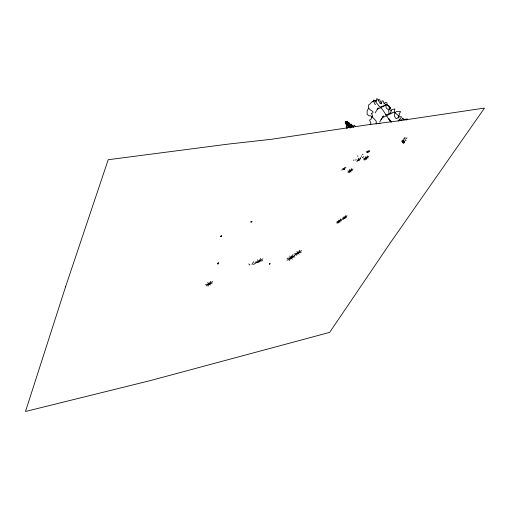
<?xml version="1.0" encoding="UTF-8"?>
<svg xmlns="http://www.w3.org/2000/svg" width="510" height="510" viewBox="0 0 510 510"><rect width="100%" height="100%" fill="white"/><g stroke="black" fill="none" stroke-linecap="round" stroke-linejoin="round"><path stroke-width="0.76" d="M399.12 119.047L399.585 120.105L401.344 120.028M299.823 250.27L296.52 255.312M256.855 262.28L253.483 264.531M345.895 122.285C345.27 120.908 346.781 122.668 346.685 121.265C347.393 121.463 347.393 123.292 348.183 122.789C349.924 128.201 350.045 121.157 350.109 125.932L351.792 126.952L351.632 125.511L352.11 125.192L353.5 127.181M291.153 257.888L291.586 255.861M361.711 155.85L361.29 156.353M293.001 254.401L292.702 255.529L289.087 260.584M343.957 169.435L344.428 167.522M295.105 254.879L294.372 255.771L286.996 260.298M251.315 222.067L251.506 221.34M401.281 120.634L402.868 118.097L404.226 119.812M212.3 283.126L205.549 284.51M345.895 215.52L343.434 219.345M384.062 103.919L385.413 102.287L386.931 102.835L387.186 104.754L389.328 106.188L389.111 109.382L391.553 110.829M347.571 125.237C347.967 126.174 347.31 123.318 345.888 123.732A0.682 0.491 18.1 0 0 345.468 123.12L345.213 121.386L346.392 121.992L347.189 121.214L348.413 122.916L349.579 122.91L350.211 125.256L351.498 124.121L351.645 124.88L350.829 125.964L351.524 126.607L352.085 126.097M340.712 218.898L337.856 223.272M367.347 152.7L368.207 150.584M405.061 137.184L404.481 138.452L403.742 138.86M402.588 118.811L402.562 118.441M378.069 100.852L378.904 99.469L379.746 99.915L381.486 103.849M379.682 122.03L383.45 115.821M210.585 281.316L207.959 286.072M351.715 168.625L349.069 172.82M367.538 155.907L364.797 160.191M301.62 250.557L294.825 255.057M370.037 124.567L371.044 123.108L369.622 120.303L369.973 119.595L371.165 119.085L371.764 117.223L370.815 115.827L368.679 115.732L367.085 114.285L367.181 110.721L368.615 108.203M375.137 112.869L378.337 107.782M220.945 236.583L221.346 235.869M362.986 154.096L362.476 154.683M251.965 264.594L253.61 261.726M258.296 262.433L260.693 258.398M380.932 119.786L383.029 116.484M269.643 264.103L269.892 263.721M377.113 109.675L377.929 108.413M389.385 109.822L390.641 107.961L386.701 104.741L380.428 107.023M398.125 117.306L398.979 116.07L394.721 112.602M398.1 121.042C398.941 120.328 403.55 115.572 400.369 116.86L399.929 116.573L396.646 118.613L395.626 118.173L394.389 116.044L394.861 112.735L394.294 111.607L394.842 108.993L391.769 109.491L390.156 113.456L388.99 113.564L388.626 109.95L386.268 108.088L385.732 104.525L383.896 103.224L383.297 101.139L382.098 100.738L381.448 103.256L380.639 103.626L379.65 103.001L378.414 100.151L376.864 98.519L376.31 101.139L375.819 101.286L375.392 100.291L373.798 100.648M359.238 159.375L359.467 159.949L357.21 160.146L356.643 159.694M347.125 215.806L342.389 219.109M217.84 264.014L218.484 263.287L218.101 262.746M294.78 256.836L286.996 258.468M350.925 126.512L351.161 126.27C352.799 125.983 351.141 124.491 350.548 125.868M395.18 112.512L396.907 111.314L400.407 111.562L400.535 111.964L399.005 113.755L399.477 114.833L398.616 115.993L398.208 117.982M342.153 219.223L336.632 223.01M407.044 137.783L405.775 138.988L404.685 139.249M378.082 123.458L380.077 123.65M343.632 169.479L345.933 167.318M363.789 156.691L362.164 157.743M250.958 222.111L251.857 221.295M352.952 169.02L347.941 172.476M368.749 156.334L363.7 159.815M367.047 152.694L369.584 150.603M212.638 281.501L206.097 285.912M372.804 101.809L373.696 101.139M406.706 120.003L407.433 118.951L403.576 119.48M220.664 236.538L221.627 235.913M256.849 262.765L262.867 258.806M356.79 161.409L359.563 159.675L359.346 159.369M269.503 264.078L270.032 263.747M355.515 159.961L355.005 160.044M301.295 252.227L294.665 253.553M217.662 263.906L218.669 263.396L218.261 262.841M382.64 117.644L394.109 112.104L385.585 115.082M377.623 109.108L386.701 104.741M360.085 158.992L360.564 158.776M406.126 140.358L404.908 140.703M341.751 170.034L344.537 168.893M250.869 221.914L251.946 221.493M346.685 217.158L342.65 218.038M353.851 160.07L353.251 160.185M341.643 220.773L336.919 221.773M367.015 152.471L369.737 151.629M346.558 121.915L345.882 121.597L349.905 127.774M255.013 262.223L262.701 260.655M220.664 236.315L221.62 236.143M374.028 101.254L371.592 102.064L370.254 103.836L368.692 104.805L368.577 108.088L370.139 109.752L372.835 111.524L372.963 112.869L371.325 113.418L372.823 115.999L371.714 116.898L371.822 117.376L373.326 118.014L375.755 120.615L376.45 121.935L375.966 123.286L376.469 123.955M269.516 263.95L270.013 263.874M346.851 126.11L346.66 126.576L347.202 127.149M218.554 263.651L217.668 263.389M389.104 107.935L390.641 107.961M299.128 254.171L296.992 251.487M346.392 121.992L346.016 121.762M352.742 126.939L353.22 127.003L353.685 125.594L354.565 125.275L355.406 126.525M375.66 100.642L376.762 101.031M348.05 124.013L348.63 124.931M347.845 171.099L352.404 170.569M363.636 158.4L368.156 157.858M342.694 168.644L344.333 169.192M251.092 221.595L251.723 221.812M347.59 125.664L346.405 125.288L347.291 126.505L346.175 126.423L347.361 128.246M359.397 159.343L359.862 159.655M345.901 121.667L345.213 121.954L345.684 122.585L345.238 123.401L345.595 123.802A0.689 0.58 -54.2 0 1 346.016 124.414L347.501 124.701M345.149 218.599L343.976 216.623M366.409 151.585L367.736 152.484M347.163 122.674L347.603 123.21M347.571 121.877L348.26 123.101M210.566 284.956L207.691 282.553M349.554 123.605L349.917 124.153M349.528 125.517L347.775 123.975L348.84 126.933M351.307 127.181L347.775 123.975L348.4 125.39M220.951 236.034L221.34 236.417M249.957 265.098L248.791 263.925M259.443 261.942L257.416 259.794M349.171 125.638L348.923 125.281M347.833 124.714L346.902 124.446A0.682 0.338 75 0 0 346.819 124.204M292.3 259.195L289.616 256.001M349.72 127.787L348.878 126.901L349.082 127.334M391.355 121.686L388.569 118.479L391.234 122.285M371.815 116.312L372.211 116.835M350.172 127.13L347.775 123.975L350.274 128.023M402.262 140.339L403.984 143.042M358.645 160.216L360.436 158.125L360.258 157.431M390.545 121.711C386.484 115.917 385.949 114.399 381.41 108.165C380.371 109 369.884 92.661 374.844 103.97M402.352 141.366L403.595 143.017L404.29 142.054L403.078 139.708M402.014 141.136L403.244 142.889M401.765 141.034L402.989 142.959L403.416 142.947L404.602 142.182L403.544 140.868L403.563 139.912M359.021 160.076L358.339 158.17M347.393 127.29L346.424 127.73L346.641 128.31M217.961 263.166L218.21 263.912M338.474 220.167L339.87 222.436M375.405 104.767L375.092 104.206M349.63 169.486L350.95 172.048M365.453 156.761L366.684 159.42M357.657 155.76L357.886 156.43M403.365 140.556L404.475 142.59L403.085 142.417M65.567 286.805L25.5 411.481L150.526 380.543L329.664 332.38L389.678 243.767L484.5 108.063L400.305 120.615L366.091 125.033L271.524 139.268L228.582 144.056L108.203 159.719L65.567 286.805"/></g></svg>
